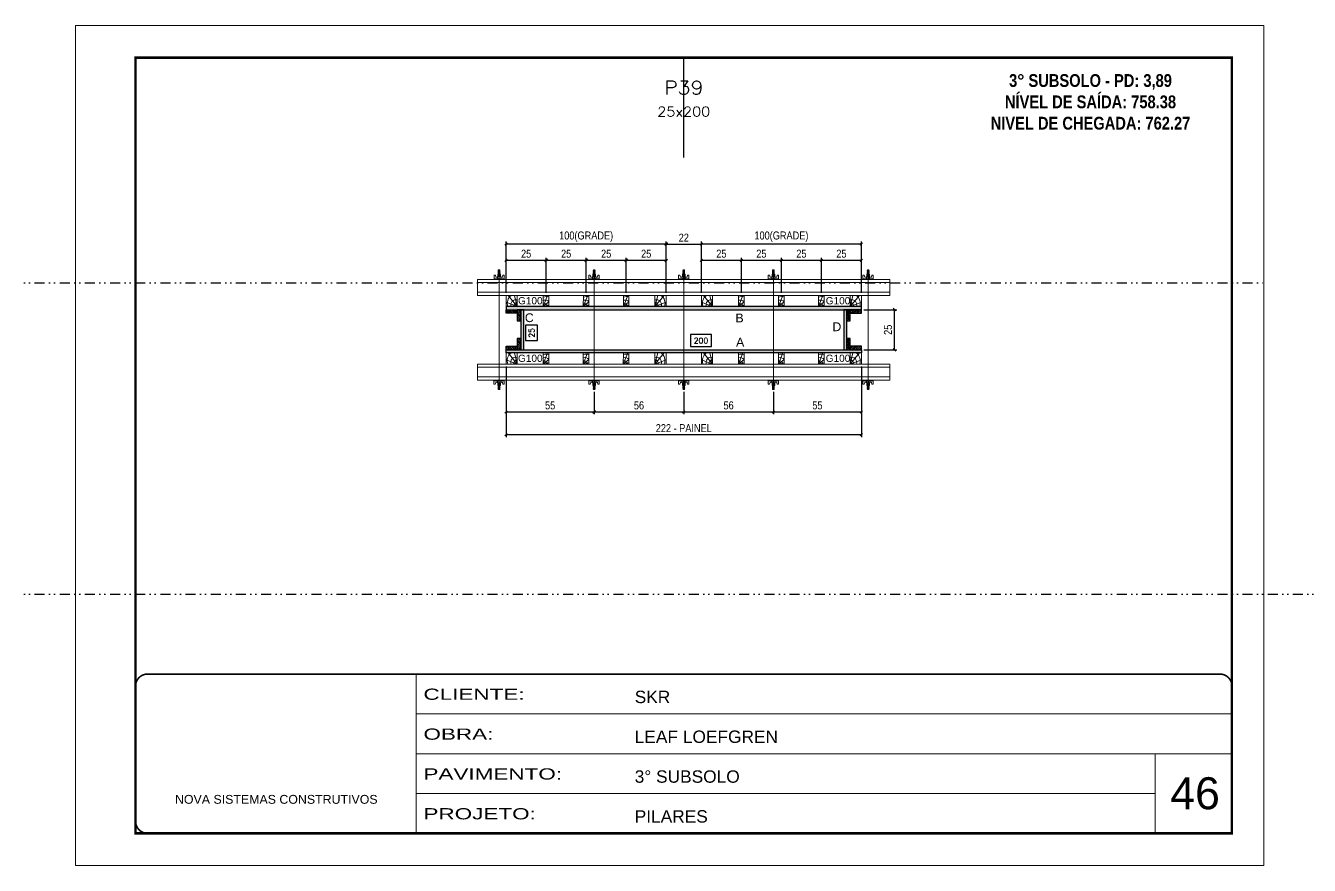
# Model space of a CAD drawing. Header units: millimetres. Extents: x 13777 to 27878, y -21631 to 6985.
# Drawn here: x 15936 to 17540, y -6700 to -5650 of the extents above; entities that cross this region are included whole.
import ezdxf
from ezdxf.enums import TextEntityAlignment as Align

# ---------------------------------------------------------------- set-up
doc = ezdxf.new("R2010")
doc.units = ezdxf.units.MM
for name, pattern in [('CONTINUO', [0]), ('DASHED', [0.75, 0.5, -0.25]), ('DIVIDE2', [0.625, 0.25, -0.125, 0, -0.125, 0, -0.125]), ('HIDDEN', [0.375, 0.25, -0.125])]:
    doc.linetypes.add(name, pattern=pattern)
for name, color, linetype, lineweight in [('CARIMBO', 255, 'Continuous', 9), ('Folhas', 255, 'Continuous', 9), ('Hachura', 251, 'Continuous', 9), ('Madeira', 126, 'Continuous', 18), ('Perfil Metálico', 224, 'Continuous', 18), ('SARRAFO DE PRESSAO', 251, 'DASHED', 9), ('Texto Seção', 7, 'Continuous', 15)]:
    doc.layers.add(name, color=color, linetype=linetype, lineweight=lineweight)
for name, color, linetype in [('CHAPA', 1, 'Continuous'), ('COTA', 241, 'Continuous'), ('NOMENCLATURA', 7, 'Continuous'), ('Nível', 160, 'Continuous'), ('SARRAFO', 251, 'Continuous'), ('Texto de Titulo', 7, 'Continuous'), ('Texto Qtd Sarr', 242, 'Continuous'), ('TEXTO_GERAL', 7, 'Continuous')]:
    doc.layers.add(name, color=color, linetype=linetype)
doc.styles.add('ARIAL', font='arial.ttf')
doc.styles.add('COTA TECNICA 2X', font='techl___.ttf', dxfattribs={"height": 10})
doc.styles.add('ROMANC', font='techb___.ttf', dxfattribs={"height": 2.5})
doc.styles.add('ROMANS', font='romans.shx')
doc.styles.add('SANSSERIF', font='sas_____.pfb')
doc.styles.add('Tecnologia', font='')
doc.styles.get('Tecnologia').set_extended_font_data('Forgotten Futurist')
doc.dimstyles.new('SECAO PILAR', dxfattribs={"dimtxt": 10, "dimasz": 3, "dimexe": 3, "dimexo": 3, "dimgap": 3, "dimtad": 1, "dimdec": 1, "dimlfac": 0.5, "dimzin": 12, "dimdsep": 46, "dimtxsty": 'COTA TECNICA 2X', "dimblk1": 'OBLIQUE', "dimblk2": 'OBLIQUE', "dimsah": 1, "dimcen": 0.9, "dimclrd": 256, "dimclre": 256, "dimclrt": 256, "dimadec": 1, "dimazin": 3, "dimtfac": 1, "dimtdec": 1, "dimtmove": 0, "dimatfit": 3, "dimfxl": 1, "dimtolj": 1, "dimtzin": 12, "dimarcsym": 0})
doc.dimstyles.new('SECÇÃO 2', dxfattribs={"dimtxt": 7, "dimasz": 6, "dimexe": 0.18, "dimexo": 2, "dimgap": -4, "dimtad": 3, "dimdec": 1, "dimlfac": 0.5, "dimzin": 12, "dimdsep": 46, "dimtxsty": 'ROMANS', "dimblk": 'ARCHTICK', "dimcen": 0.09, "dimse1": 1, "dimse2": 1, "dimsd1": 1, "dimsd2": 1, "dimclrd": 180, "dimclre": 5, "dimclrt": 1, "dimadec": 0, "dimazin": 3, "dimtfac": 1, "dimtdec": 1, "dimtofl": 0, "dimtmove": 0, "dimatfit": 3, "dimldrblk": 'ARCHTICK', "dimfxl": 1, "dimtolj": 1, "dimtzin": 0, "dimarcsym": 0})

# ---------------------------------------------------------------- blocks, each defined once
blk = doc.blocks.new('9999999999')
at = {"color": 30, "linetype": 'CONTINUO'}
for p, q in [((98564.6, 34230.2), (98564.6, 34429.4)), ((98564.6, 34379.6), (99584, 34379.6)), ((98564.6, 34329.8), (99488, 34329.8)), ((99584, 34329.8), (99488, 34329.8)), ((99488, 34329.8), (99488, 34230.2)), ((98564.6, 34280), (99488, 34280))]:
    blk.add_line(p, q, dxfattribs=at)
at = {"color": 30, "linetype": 'CONTINUO', "const_width": 2}
blk.add_lwpolyline([(99584, 34230.2), (99584, 34414.4, 0.414214), (99569, 34429.4), (98229, 34429.4, 0.414214), (98214, 34414.4), (98214, 34245.2, 0.414214), (98229, 34230.2), (99584, 34230.2)], format="xyb", dxfattribs=at)
at = {"layer": 'Folhas'}
blk.add_lwpolyline([(98139, 34190.2), (99624, 34190.2), (99624, 35240.2), (98139, 35240.2)], close=True, dxfattribs=at)
at = {"layer": 'Folhas', "color": 30, "const_width": 3}
blk.add_lwpolyline([(98214, 34230.2), (99584, 34230.2), (99584, 35200.2), (98214, 35200.2)], close=True, dxfattribs=at)
at = {"color": 7, "linetype": 'Continuous', "ltscale": 5, "style": 'ARIAL'}
for s, height, p in [('SKR', 15.48, (98837.7, 34393.1)), ('LEAF LOEFGREN', 15.483, (98837.7, 34343.3)), ('3° SUBSOLO', 15.48, (98837.7, 34293.5)), ('NOVA SISTEMAS CONSTRUTIVOS', 11.059, (98263.2, 34267.2)), ('PILARES', 15.48, (98837.7, 34243.7))]:
    blk.add_text(s, height=height, dxfattribs=at).set_placement(p)
at = {"layer": 'Folhas', "color": 7, "style": 'Tecnologia', "width": 1.5}
for s, p in [('CLIENTE:', (98573.7, 34397.2)), ('OBRA:', (98573.7, 34347.3)), ('PAVIMENTO:', (98573.7, 34297.5)), ('PROJETO:', (98573.7, 34247.7))]:
    blk.add_text(s, height=14, dxfattribs=at).set_placement(p)
blk = doc.blocks.new('*D2027')
at = {"layer": 'COTA', "color": 180, "lineweight": -2, "transparency": 16777216}
for p, q in [((16575.9, -6024.1), (16560.9, -6024.1)), ((16560.9, -6024.1), (16560.9, -6043.4)), ((16575.9, -6043.4), (16575.9, -6024.1)), ((16560.9, -6043.4), (16575.9, -6043.4))]:
    blk.add_line(p, q, dxfattribs=at)
at = {"layer": 'Defpoints', "color": 0, "transparency": 16777216}
for p in [(16575.8, -6004.9), (16575.8, -6054.9), (16579.9, -6054.9)]:
    blk.add_point(p, dxfattribs=at)
at = {"layer": 'COTA', "color": 1, "transparency": 16777216, "insert": (16568.4, -6033.8), "char_height": 7, "attachment_point": 5, "rotation": 90, "style": 'ROMANS'}
blk.add_mtext('\\A1;25', dxfattribs=at)
blk = doc.blocks.new('_ArchTick')
at = {"color": 0, "linetype": 'ByBlock', "const_width": 0.15}
blk.add_lwpolyline([(-0.5, -0.5), (0.5, 0.5)], dxfattribs=at)
blk = doc.blocks.new('*D2028')
at = {"layer": 'COTA', "color": 180, "lineweight": -2, "transparency": 16777216}
for p, q in [((16793, -6035.9), (16767, -6035.9)), ((16767, -6035.9), (16767, -6050.9)), ((16793, -6050.9), (16793, -6035.9)), ((16767, -6050.9), (16793, -6050.9))]:
    blk.add_line(p, q, dxfattribs=at)
at = {"layer": 'Defpoints', "color": 0, "transparency": 16777216}
for p in [(16558.5, -6054.9), (16958.5, -6054.9), (16958.5, -6054.9)]:
    blk.add_point(p, dxfattribs=at)
at = {"layer": 'COTA', "color": 1, "transparency": 16777216, "insert": (16780, -6043.4), "char_height": 7, "attachment_point": 5, "style": 'ROMANS'}
blk.add_mtext('\\A1;200', dxfattribs=at)
blk = doc.blocks.new('_Oblique')
at = {"color": 0, "linetype": 'ByBlock', "lineweight": -2}
blk.add_line((-0.5, -0.5), (0.5, 0.5), dxfattribs=at)
blk = doc.blocks.new('*D2029')
at = {"layer": 'COTA', "lineweight": -2, "transparency": 16777216}
for p, q in [((16536.5, -6075.8), (16536.5, -6164)), ((16980.5, -6075.8), (16980.5, -6164)), ((16536.5, -6161), (16980.5, -6161))]:
    blk.add_line(p, q, dxfattribs=at)
at = {"layer": 'Defpoints', "color": 0, "transparency": 16777216}
for p in [(16536.5, -6072.8), (16980.5, -6072.8), (16980.5, -6161)]:
    blk.add_point(p, dxfattribs=at)
at = {"layer": 'COTA', "lineweight": -2, "transparency": 16777216, "xscale": 3, "yscale": 3, "zscale": 3, "rotation": 180}
blk.add_blockref('_Oblique', (16536.5, -6161), dxfattribs=at)
at = {"layer": 'COTA', "lineweight": -2, "transparency": 16777216, "xscale": 3, "yscale": 3, "zscale": 3}
blk.add_blockref('_Oblique', (16980.5, -6161), dxfattribs=at)
at = {"layer": 'COTA', "transparency": 16777216, "insert": (16758.5, -6152.9), "char_height": 10, "attachment_point": 5, "style": 'COTA TECNICA 2X'}
blk.add_mtext('\\A1;222 - PAINEL', dxfattribs=at)
blk = doc.blocks.new('*D2030')
at = {"layer": 'COTA', "lineweight": -2, "transparency": 16777216}
for p, q in [((16536.5, -6075.9), (16536.5, -6135.6)), ((16646.5, -6107.6), (16646.5, -6135.6)), ((16536.5, -6132.6), (16646.5, -6132.6))]:
    blk.add_line(p, q, dxfattribs=at)
at = {"layer": 'Defpoints', "color": 0, "transparency": 16777216}
for p in [(16536.5, -6072.9), (16646.5, -6104.6), (16646.5, -6132.6)]:
    blk.add_point(p, dxfattribs=at)
at = {"layer": 'COTA', "lineweight": -2, "transparency": 16777216, "xscale": 3, "yscale": 3, "zscale": 3, "rotation": 180}
blk.add_blockref('_Oblique', (16536.5, -6132.6), dxfattribs=at)
at = {"layer": 'COTA', "lineweight": -2, "transparency": 16777216, "xscale": 3, "yscale": 3, "zscale": 3}
blk.add_blockref('_Oblique', (16646.5, -6132.6), dxfattribs=at)
at = {"layer": 'COTA', "transparency": 16777216, "insert": (16591.5, -6124.5), "char_height": 10, "attachment_point": 5, "style": 'COTA TECNICA 2X'}
blk.add_mtext('\\A1;55', dxfattribs=at)
blk = doc.blocks.new('*D2031')
at = {"layer": 'COTA', "lineweight": -2, "transparency": 16777216}
for p, q in [((16980.5, -6075.9), (16980.5, -6135.6)), ((16870.5, -6107.6), (16870.5, -6135.6)), ((16870.5, -6132.6), (16980.5, -6132.6))]:
    blk.add_line(p, q, dxfattribs=at)
at = {"layer": 'Defpoints', "color": 0, "transparency": 16777216}
for p in [(16980.5, -6072.9), (16870.5, -6104.6), (16980.5, -6132.6)]:
    blk.add_point(p, dxfattribs=at)
at = {"layer": 'COTA', "lineweight": -2, "transparency": 16777216, "xscale": 3, "yscale": 3, "zscale": 3, "rotation": 180}
blk.add_blockref('_Oblique', (16870.5, -6132.6), dxfattribs=at)
at = {"layer": 'COTA', "lineweight": -2, "transparency": 16777216, "xscale": 3, "yscale": 3, "zscale": 3}
blk.add_blockref('_Oblique', (16980.5, -6132.6), dxfattribs=at)
at = {"layer": 'COTA', "transparency": 16777216, "insert": (16925.5, -6124.5), "char_height": 10, "attachment_point": 5, "style": 'COTA TECNICA 2X'}
blk.add_mtext('\\A1;55', dxfattribs=at)
blk = doc.blocks.new('C')
at = {"layer": 'Hachura', "color": 0}
for p, q in [((0, 3.22), (0, -3.22)), ((0.45, 3.22), (0, 3.22)), ((0.46, 3.16), (0, 3.16)), ((0.46, 3.05), (0, 3.05)), ((0.46, 2.88), (0, 2.88)), ((0, 2.75), (0, -1.16)), ((0.46, 2.65), (0, 2.65)), ((0.46, 2.23), (0, 2.23)), ((0.46, 1.51), (0, 1.51)), ((0.39, 0.49), (0.17, 0.49)), ((0.45, -3.23), (0.45, 3.22)), ((0.45, 3.22), (2.58, 3.22)), ((1.74, 0.97), (0.45, 0.97)), ((1.45, 0.1), (0.45, 0.1)), ((1.35, 1.94), (1.35, 0.96)), ((2.58, 2.39), (1.47, 2.09)), ((1.74, -0.97), (1.74, 0.97)), ((1.74, 0.97), (1.74, 0.84)), ((1.74, 0.97), (1.74, 0.84)), ((1.74, 0.84), (3.35, 0.84)), ((3.35, 0.45), (1.74, 0.45)), ((2.58, 3.22), (2.58, 2.39)), ((3.32, 0.84), (3.32, -0.84)), ((3.35, 0.84), (3.35, -0.84)), ((3.68, 0.45), (3.35, 0.45)), ((3.84, -0.52), (3.35, 0.45)), ((3.35, 0.06), (3.67, -0.57)), ((3.68, 0.45), (4.16, -0.52)), ((3.72, 0.5), (4.25, -0.57)), ((4.37, -0.55), (3.83, 0.53)), ((4.15, 0.45), (3.93, 0.45)), ((4.42, -0.52), (3.93, 0.45)), ((4.15, 0.45), (4.26, 0.45)), ((4.26, 0.45), (4.74, -0.52)), ((4.3, 0.5), (4.83, -0.57)), ((4.95, -0.55), (4.41, 0.53)), ((4.51, 0.45), (4.84, 0.45)), ((5, -0.52), (4.51, 0.45)), ((4.84, 0.45), (5.32, -0.52)), ((4.88, 0.5), (5.41, -0.57)), ((5.53, -0.55), (4.99, 0.53)), ((5.58, -0.52), (5.09, 0.45)), ((5.42, 0.45), (5.09, 0.45)), ((5.58, -0.52), (5.09, 0.45)), ((5.42, 0.45), (5.74, -0.19)), ((5.46, 0.5), (5.74, -0.07)), ((5.74, 0.19), (5.57, 0.53)), ((5.74, 0.32), (5.68, 0.45)), ((5.68, 0.45), (5.74, 0.45)), ((5.74, 0.45), (5.9, 0.29)), ((5.74, 0.45), (5.74, -0.52)), ((5.9, -0.36), (5.9, 0.29)), ((0.45, 0), (0, 0)), ((0.46, -1.52), (0, -1.52)), ((0.46, -2.23), (0, -2.23)), ((0.46, -2.65), (0, -2.65)), ((0.46, -2.88), (0, -2.88)), ((0.46, -3.05), (0, -3.05)), ((0.46, -3.16), (0, -3.16)), ((0, -3.22), (2.57, -3.22)), ((0.08, -0.48), (0.29, -0.48)), ((0.29, -0.48), (0.4, -0.48)), ((0.45, 0), (0.45, -0.97)), ((0.45, -0.16), (1.45, -0.16)), ((0.45, -0.65), (0.45, -0.32)), ((0.45, -3.23), (0.45, -0.65)), ((0.45, -0.97), (1.74, -0.97)), ((1.35, -1.94), (1.35, -0.97)), ((2.58, -2.39), (1.47, -2.1)), ((3.35, -0.32), (1.74, -0.32)), ((3.35, -0.84), (1.74, -0.84)), ((2.58, -3.23), (2.58, -2.39)), ((3.35, -0.07), (3.58, -0.52)), ((3.35, -0.52), (3.58, -0.52)), ((3.84, -0.52), (4.16, -0.52)), ((4.42, -0.52), (4.74, -0.52)), ((4.63, -0.52), (4.74, -0.52)), ((5, -0.52), (5.32, -0.52)), ((5.58, -0.52), (5.74, -0.52)), ((5.74, -0.52), (5.9, -0.36)), ((5.74, -0.52), (5.74, -0.52))]:
    blk.add_line(p, q, dxfattribs=at)
for centre, radius, start, end in [((1.52, 1.94), 0.161, 104.74356, 180), ((1.44, -0.03), 0.129, 272.69497, 87.30503), ((3.81, 0.39), 0.143, 25.56881, 154.43119), ((4.39, 0.39), 0.143, 25.56881, 154.43119), ((4.97, 0.39), 0.143, 25.56881, 154.43119), ((5.55, 0.39), 0.143, 25.56881, 154.43119), ((0.17, -0.37), 0.174, 221.74404, 317.85924), ((1.52, -1.94), 0.161, 180, 255.25644), ((3.71, -0.4), 0.174, 222.14076, 318.25596), ((4.29, -0.4), 0.174, 222.14076, 318.25596), ((4.87, -0.4), 0.174, 222.14076, 318.25596), ((5.45, -0.4), 0.174, 222.14076, 318.25596), ((5.61, -0.4), 0.174, 317.85924, 318.25596)]:
    blk.add_arc(centre, radius, start, end, dxfattribs=at)
blk = doc.blocks.new('*D2037')
at = {"layer": 'COTA', "lineweight": -2, "transparency": 16777216}
for p, q in [((16758.5, -6107.6), (16758.5, -6135.6)), ((16870.5, -6107.6), (16870.5, -6135.6)), ((16758.5, -6132.6), (16870.5, -6132.6))]:
    blk.add_line(p, q, dxfattribs=at)
at = {"layer": 'Defpoints', "color": 0, "transparency": 16777216}
for p in [(16758.5, -6104.6), (16870.5, -6104.6), (16870.5, -6132.6)]:
    blk.add_point(p, dxfattribs=at)
at = {"layer": 'COTA', "lineweight": -2, "transparency": 16777216, "xscale": 3, "yscale": 3, "zscale": 3, "rotation": 180}
blk.add_blockref('_Oblique', (16758.5, -6132.6), dxfattribs=at)
at = {"layer": 'COTA', "lineweight": -2, "transparency": 16777216, "xscale": 3, "yscale": 3, "zscale": 3}
blk.add_blockref('_Oblique', (16870.5, -6132.6), dxfattribs=at)
at = {"layer": 'COTA', "transparency": 16777216, "insert": (16814.5, -6124.5), "char_height": 10, "attachment_point": 5, "style": 'COTA TECNICA 2X'}
blk.add_mtext('\\A1;56', dxfattribs=at)
blk = doc.blocks.new('*D2038')
at = {"layer": 'COTA', "lineweight": -2, "transparency": 16777216}
for p, q in [((16983.5, -6004.9), (17024.8, -6004.9)), ((17021.8, -6054.9), (17021.8, -6004.9)), ((16983.5, -6054.9), (17024.8, -6054.9))]:
    blk.add_line(p, q, dxfattribs=at)
at = {"layer": 'Defpoints', "color": 0, "transparency": 16777216}
for p in [(16980.5, -6004.9), (17021.8, -6004.9), (16980.5, -6054.9)]:
    blk.add_point(p, dxfattribs=at)
at = {"layer": 'COTA', "lineweight": -2, "transparency": 16777216, "xscale": 3, "yscale": 3, "zscale": 3}
for p, rotation in [((17021.8, -6004.9), 90), ((17021.8, -6054.9), 270)]:
    blk.add_blockref('_Oblique', p, dxfattribs=dict(at, rotation=rotation))
at = {"layer": 'COTA', "transparency": 16777216, "insert": (17013.7, -6029.9), "char_height": 10, "attachment_point": 5, "rotation": 90, "style": 'COTA TECNICA 2X'}
blk.add_mtext('\\A1;25', dxfattribs=at)
blk = doc.blocks.new('*D2039')
at = {"layer": 'COTA', "lineweight": -2, "transparency": 16777216}
for p, q in [((16646.5, -6107.6), (16646.5, -6135.6)), ((16758.5, -6107.6), (16758.5, -6135.6)), ((16646.5, -6132.6), (16758.5, -6132.6))]:
    blk.add_line(p, q, dxfattribs=at)
at = {"layer": 'Defpoints', "color": 0, "transparency": 16777216}
for p in [(16646.5, -6104.6), (16758.5, -6104.6), (16758.5, -6132.6)]:
    blk.add_point(p, dxfattribs=at)
at = {"layer": 'COTA', "lineweight": -2, "transparency": 16777216, "xscale": 3, "yscale": 3, "zscale": 3, "rotation": 180}
blk.add_blockref('_Oblique', (16646.5, -6132.6), dxfattribs=at)
at = {"layer": 'COTA', "lineweight": -2, "transparency": 16777216, "xscale": 3, "yscale": 3, "zscale": 3}
blk.add_blockref('_Oblique', (16758.5, -6132.6), dxfattribs=at)
at = {"layer": 'COTA', "transparency": 16777216, "insert": (16702.5, -6124.5), "char_height": 10, "attachment_point": 5, "style": 'COTA TECNICA 2X'}
blk.add_mtext('\\A1;56', dxfattribs=at)
blk = doc.blocks.new('PONTALETE')
at = {"layer": 'Madeira'}
for q in [(2.71, 7), (7, 5.76), (7, 1.74)]:
    blk.add_line((0, 0), q, dxfattribs=at)
blk.add_lwpolyline([(0, 0), (7, 0), (7, 7), (0, 7)], close=True, dxfattribs=at)
for centre, radius, start, end in [((2.04, 0.06), 6.23, 37.28179, 109.09128), ((1.09, 0.9), 3.19, 343.60304, 109.98471), ((-0.21, -0.78), 3.09, 14.63219, 86.0383)]:
    blk.add_arc(centre, radius, start, end, dxfattribs=at)
blk = doc.blocks.new('MEIO PONTALETE')
at = {"layer": 'Madeira'}
for q in [(2.71, 7), (3.5, 2.88), (3.5, 0.87)]:
    blk.add_line((0, 0), q, dxfattribs=at)
blk.add_lwpolyline([(0, 0), (3.5, 0), (3.5, 7), (0, 7)], close=True, dxfattribs=at)
for centre, radius, start, end in [((2.04, 0.06), 6.23, 76.44987, 109.09128), ((1.09, 0.9), 3.19, 40.90626, 109.98471), ((-0.21, -0.78), 3.09, 14.63219, 86.0383)]:
    blk.add_arc(centre, radius, start, end, dxfattribs=at)
blk = doc.blocks.new('*D2032')
at = {"layer": 'COTA', "lineweight": -2, "transparency": 16777216}
for p, q in [((16780.5, -5983.8), (16780.5, -5939.9)), ((16780.5, -5942.9), (16830.5, -5942.9)), ((16830.5, -5983.9), (16830.5, -5939.9))]:
    blk.add_line(p, q, dxfattribs=at)
at = {"layer": 'Defpoints', "color": 0, "transparency": 16777216}
for p in [(16830.5, -5942.9), (16780.5, -5986.8), (16830.5, -5986.9)]:
    blk.add_point(p, dxfattribs=at)
at = {"layer": 'COTA', "lineweight": -2, "transparency": 16777216, "xscale": 3, "yscale": 3, "zscale": 3, "rotation": 180}
blk.add_blockref('_Oblique', (16780.5, -5942.9), dxfattribs=at)
at = {"layer": 'COTA', "lineweight": -2, "transparency": 16777216, "xscale": 3, "yscale": 3, "zscale": 3}
blk.add_blockref('_Oblique', (16830.5, -5942.9), dxfattribs=at)
at = {"layer": 'COTA', "transparency": 16777216, "insert": (16805.5, -5934.8), "char_height": 10, "attachment_point": 5, "style": 'COTA TECNICA 2X'}
blk.add_mtext('\\A1;25', dxfattribs=at)
blk = doc.blocks.new('*D2033')
at = {"layer": 'COTA', "lineweight": -2, "transparency": 16777216}
for p, q in [((16780.5, -5983.8), (16780.5, -5919.7)), ((16980.5, -5922.7), (16780.5, -5922.7)), ((16980.5, -5983.9), (16980.5, -5919.7))]:
    blk.add_line(p, q, dxfattribs=at)
at = {"layer": 'Defpoints', "color": 0, "transparency": 16777216}
for p in [(16780.5, -5922.7), (16780.5, -5986.8), (16980.5, -5986.9)]:
    blk.add_point(p, dxfattribs=at)
at = {"layer": 'COTA', "lineweight": -2, "transparency": 16777216, "xscale": 3, "yscale": 3, "zscale": 3, "rotation": 180}
blk.add_blockref('_Oblique', (16780.5, -5922.7), dxfattribs=at)
at = {"layer": 'COTA', "lineweight": -2, "transparency": 16777216, "xscale": 3, "yscale": 3, "zscale": 3}
blk.add_blockref('_Oblique', (16980.5, -5922.7), dxfattribs=at)
at = {"layer": 'COTA', "transparency": 16777216, "insert": (16880.5, -5913.5), "char_height": 10, "attachment_point": 5, "style": 'COTA TECNICA 2X'}
blk.add_mtext('\\A1;100(GRADE)', dxfattribs=at)
blk = doc.blocks.new('*D2040')
at = {"layer": 'COTA', "lineweight": -2, "transparency": 16777216}
for p, q in [((16830.5, -5983.9), (16830.5, -5939.9)), ((16830.5, -5942.9), (16880.5, -5942.9)), ((16880.5, -5983.9), (16880.5, -5939.9))]:
    blk.add_line(p, q, dxfattribs=at)
at = {"layer": 'Defpoints', "color": 0, "transparency": 16777216}
for p in [(16880.5, -5942.9), (16830.5, -5986.9), (16880.5, -5986.9)]:
    blk.add_point(p, dxfattribs=at)
at = {"layer": 'COTA', "lineweight": -2, "transparency": 16777216, "xscale": 3, "yscale": 3, "zscale": 3, "rotation": 180}
blk.add_blockref('_Oblique', (16830.5, -5942.9), dxfattribs=at)
at = {"layer": 'COTA', "lineweight": -2, "transparency": 16777216, "xscale": 3, "yscale": 3, "zscale": 3}
blk.add_blockref('_Oblique', (16880.5, -5942.9), dxfattribs=at)
at = {"layer": 'COTA', "transparency": 16777216, "insert": (16855.5, -5934.8), "char_height": 10, "attachment_point": 5, "style": 'COTA TECNICA 2X'}
blk.add_mtext('\\A1;25', dxfattribs=at)
blk = doc.blocks.new('*D2041')
at = {"layer": 'COTA', "lineweight": -2, "transparency": 16777216}
for p, q in [((16880.5, -5983.9), (16880.5, -5939.9)), ((16880.5, -5942.9), (16930.5, -5942.9)), ((16930.5, -5983.9), (16930.5, -5939.9))]:
    blk.add_line(p, q, dxfattribs=at)
at = {"layer": 'Defpoints', "color": 0, "transparency": 16777216}
for p in [(16930.5, -5942.9), (16880.5, -5986.9), (16930.5, -5986.9)]:
    blk.add_point(p, dxfattribs=at)
at = {"layer": 'COTA', "lineweight": -2, "transparency": 16777216, "xscale": 3, "yscale": 3, "zscale": 3, "rotation": 180}
blk.add_blockref('_Oblique', (16880.5, -5942.9), dxfattribs=at)
at = {"layer": 'COTA', "lineweight": -2, "transparency": 16777216, "xscale": 3, "yscale": 3, "zscale": 3}
blk.add_blockref('_Oblique', (16930.5, -5942.9), dxfattribs=at)
at = {"layer": 'COTA', "transparency": 16777216, "insert": (16905.5, -5934.8), "char_height": 10, "attachment_point": 5, "style": 'COTA TECNICA 2X'}
blk.add_mtext('\\A1;25', dxfattribs=at)
blk = doc.blocks.new('*D2042')
at = {"layer": 'COTA', "lineweight": -2, "transparency": 16777216}
for p, q in [((16930.5, -5983.9), (16930.5, -5939.9)), ((16930.5, -5942.9), (16980.5, -5942.9)), ((16980.5, -5983.9), (16980.5, -5939.9))]:
    blk.add_line(p, q, dxfattribs=at)
at = {"layer": 'Defpoints', "color": 0, "transparency": 16777216}
for p in [(16980.5, -5942.9), (16930.5, -5986.9), (16980.5, -5986.9)]:
    blk.add_point(p, dxfattribs=at)
at = {"layer": 'COTA', "lineweight": -2, "transparency": 16777216, "xscale": 3, "yscale": 3, "zscale": 3, "rotation": 180}
blk.add_blockref('_Oblique', (16930.5, -5942.9), dxfattribs=at)
at = {"layer": 'COTA', "lineweight": -2, "transparency": 16777216, "xscale": 3, "yscale": 3, "zscale": 3}
blk.add_blockref('_Oblique', (16980.5, -5942.9), dxfattribs=at)
at = {"layer": 'COTA', "transparency": 16777216, "insert": (16955.5, -5934.8), "char_height": 10, "attachment_point": 5, "style": 'COTA TECNICA 2X'}
blk.add_mtext('\\A1;25', dxfattribs=at)
blk = doc.blocks.new('*D2034')
at = {"layer": 'COTA', "lineweight": -2, "transparency": 16777216}
for p, q in [((16536.5, -5983.8), (16536.5, -5939.9)), ((16536.5, -5942.9), (16586.5, -5942.9)), ((16586.5, -5983.9), (16586.5, -5939.9))]:
    blk.add_line(p, q, dxfattribs=at)
at = {"layer": 'Defpoints', "color": 0, "transparency": 16777216}
for p in [(16586.5, -5942.9), (16536.5, -5986.8), (16586.5, -5986.9)]:
    blk.add_point(p, dxfattribs=at)
at = {"layer": 'COTA', "lineweight": -2, "transparency": 16777216, "xscale": 3, "yscale": 3, "zscale": 3, "rotation": 180}
blk.add_blockref('_Oblique', (16536.5, -5942.9), dxfattribs=at)
at = {"layer": 'COTA', "lineweight": -2, "transparency": 16777216, "xscale": 3, "yscale": 3, "zscale": 3}
blk.add_blockref('_Oblique', (16586.5, -5942.9), dxfattribs=at)
at = {"layer": 'COTA', "transparency": 16777216, "insert": (16561.5, -5934.8), "char_height": 10, "attachment_point": 5, "style": 'COTA TECNICA 2X'}
blk.add_mtext('\\A1;25', dxfattribs=at)
blk = doc.blocks.new('*D2035')
at = {"layer": 'COTA', "lineweight": -2, "transparency": 16777216}
for p, q in [((16536.5, -5983.8), (16536.5, -5919.7)), ((16736.5, -5922.7), (16536.5, -5922.7)), ((16736.5, -5983.9), (16736.5, -5919.7))]:
    blk.add_line(p, q, dxfattribs=at)
at = {"layer": 'Defpoints', "color": 0, "transparency": 16777216}
for p in [(16536.5, -5922.7), (16536.5, -5986.8), (16736.5, -5986.9)]:
    blk.add_point(p, dxfattribs=at)
at = {"layer": 'COTA', "lineweight": -2, "transparency": 16777216, "xscale": 3, "yscale": 3, "zscale": 3, "rotation": 180}
blk.add_blockref('_Oblique', (16536.5, -5922.7), dxfattribs=at)
at = {"layer": 'COTA', "lineweight": -2, "transparency": 16777216, "xscale": 3, "yscale": 3, "zscale": 3}
blk.add_blockref('_Oblique', (16736.5, -5922.7), dxfattribs=at)
at = {"layer": 'COTA', "transparency": 16777216, "insert": (16636.5, -5913.5), "char_height": 10, "attachment_point": 5, "style": 'COTA TECNICA 2X'}
blk.add_mtext('\\A1;100(GRADE)', dxfattribs=at)
blk = doc.blocks.new('*D2043')
at = {"layer": 'COTA', "lineweight": -2, "transparency": 16777216}
for p, q in [((16586.5, -5983.9), (16586.5, -5939.9)), ((16586.5, -5942.9), (16636.5, -5942.9)), ((16636.5, -5983.9), (16636.5, -5939.9))]:
    blk.add_line(p, q, dxfattribs=at)
at = {"layer": 'Defpoints', "color": 0, "transparency": 16777216}
for p in [(16636.5, -5942.9), (16586.5, -5986.9), (16636.5, -5986.9)]:
    blk.add_point(p, dxfattribs=at)
at = {"layer": 'COTA', "lineweight": -2, "transparency": 16777216, "xscale": 3, "yscale": 3, "zscale": 3, "rotation": 180}
blk.add_blockref('_Oblique', (16586.5, -5942.9), dxfattribs=at)
at = {"layer": 'COTA', "lineweight": -2, "transparency": 16777216, "xscale": 3, "yscale": 3, "zscale": 3}
blk.add_blockref('_Oblique', (16636.5, -5942.9), dxfattribs=at)
at = {"layer": 'COTA', "transparency": 16777216, "insert": (16611.5, -5934.8), "char_height": 10, "attachment_point": 5, "style": 'COTA TECNICA 2X'}
blk.add_mtext('\\A1;25', dxfattribs=at)
blk = doc.blocks.new('*D2044')
at = {"layer": 'COTA', "lineweight": -2, "transparency": 16777216}
for p, q in [((16636.5, -5983.9), (16636.5, -5939.9)), ((16636.5, -5942.9), (16686.5, -5942.9)), ((16686.5, -5983.9), (16686.5, -5939.9))]:
    blk.add_line(p, q, dxfattribs=at)
at = {"layer": 'Defpoints', "color": 0, "transparency": 16777216}
for p in [(16686.5, -5942.9), (16636.5, -5986.9), (16686.5, -5986.9)]:
    blk.add_point(p, dxfattribs=at)
at = {"layer": 'COTA', "lineweight": -2, "transparency": 16777216, "xscale": 3, "yscale": 3, "zscale": 3, "rotation": 180}
blk.add_blockref('_Oblique', (16636.5, -5942.9), dxfattribs=at)
at = {"layer": 'COTA', "lineweight": -2, "transparency": 16777216, "xscale": 3, "yscale": 3, "zscale": 3}
blk.add_blockref('_Oblique', (16686.5, -5942.9), dxfattribs=at)
at = {"layer": 'COTA', "transparency": 16777216, "insert": (16661.5, -5934.8), "char_height": 10, "attachment_point": 5, "style": 'COTA TECNICA 2X'}
blk.add_mtext('\\A1;25', dxfattribs=at)
blk = doc.blocks.new('*D2045')
at = {"layer": 'COTA', "lineweight": -2, "transparency": 16777216}
for p, q in [((16686.5, -5983.9), (16686.5, -5939.9)), ((16686.5, -5942.9), (16736.5, -5942.9)), ((16736.5, -5983.9), (16736.5, -5939.9))]:
    blk.add_line(p, q, dxfattribs=at)
at = {"layer": 'Defpoints', "color": 0, "transparency": 16777216}
for p in [(16736.5, -5942.9), (16686.5, -5986.9), (16736.5, -5986.9)]:
    blk.add_point(p, dxfattribs=at)
at = {"layer": 'COTA', "lineweight": -2, "transparency": 16777216, "xscale": 3, "yscale": 3, "zscale": 3, "rotation": 180}
blk.add_blockref('_Oblique', (16686.5, -5942.9), dxfattribs=at)
at = {"layer": 'COTA', "lineweight": -2, "transparency": 16777216, "xscale": 3, "yscale": 3, "zscale": 3}
blk.add_blockref('_Oblique', (16736.5, -5942.9), dxfattribs=at)
at = {"layer": 'COTA', "transparency": 16777216, "insert": (16711.5, -5934.8), "char_height": 10, "attachment_point": 5, "style": 'COTA TECNICA 2X'}
blk.add_mtext('\\A1;25', dxfattribs=at)
blk = doc.blocks.new('*D2036')
at = {"layer": 'COTA', "lineweight": -2, "transparency": 16777216}
for p, q in [((16736.5, -5983.9), (16736.5, -5919.7)), ((16736.5, -5922.7), (16780.5, -5922.7)), ((16780.5, -5983.8), (16780.5, -5919.7))]:
    blk.add_line(p, q, dxfattribs=at)
at = {"layer": 'Defpoints', "color": 0, "transparency": 16777216}
for p in [(16780.5, -5922.7), (16736.5, -5986.9), (16780.5, -5986.8)]:
    blk.add_point(p, dxfattribs=at)
at = {"layer": 'COTA', "lineweight": -2, "transparency": 16777216, "xscale": 3, "yscale": 3, "zscale": 3, "rotation": 180}
blk.add_blockref('_Oblique', (16736.5, -5922.7), dxfattribs=at)
at = {"layer": 'COTA', "lineweight": -2, "transparency": 16777216, "xscale": 3, "yscale": 3, "zscale": 3}
blk.add_blockref('_Oblique', (16780.5, -5922.7), dxfattribs=at)
at = {"layer": 'COTA', "transparency": 16777216, "insert": (16758.5, -5914.7), "char_height": 10, "attachment_point": 5, "style": 'COTA TECNICA 2X'}
blk.add_mtext('\\A1;22', dxfattribs=at)
blk = doc.blocks.new('titulo1')
at = {"layer": 'Defpoints', "color": 252, "linetype": 'HIDDEN', "ltscale": 2}
blk.add_line((0, 0), (0, 125), dxfattribs=at)
at = {"layer": 'Defpoints', "style": 'ROMANS', "oblique": 15}
blk.add_attdef('FOLHA', text='', height=10, dxfattribs=at).set_placement((0, 15.6), align=Align.MIDDLE_CENTER)
at = {"layer": 'Texto Qtd Sarr', "color": 3, "style": 'ROMANS', "oblique": 15}
for tag, height, p in [('TITULO', 17, (0, 71.4)), ('SEÇÃO', 12, (0, 41.5))]:
    blk.add_attdef(tag, text='', height=height, dxfattribs=at).set_placement(p, align=Align.MIDDLE_CENTER)

msp = doc.modelspace()

# ---------------------------------------------------------------- hatches: boundary and pattern name
at = {"layer": 'Hachura'}
h = msp.add_hatch(color=256, dxfattribs=at)
h.dxf.hatch_style = 1
h.paths.add_polyline_path([(16980.47, -6004.85), (16980.47, -6000.85), (16536.47, -6000.85), (16536.47, -6004.85)])
h = msp.add_hatch(dxfattribs=at)
h.set_pattern_fill('ANSI31', color=256, scale=0.5, angle=180, style=0)
h.set_pattern_definition([(225, (7412.515, -28900.659), (1.12253202, -1.12253202), [])])
h.paths.add_polyline_path([(16550.47, -6009.25), (16550.47, -6004.85), (16536.47, -6004.85), (16536.47, -6009.25)])
h = msp.add_hatch(dxfattribs=at)
h.set_pattern_fill('ANSI31', color=256, scale=0.5, angle=270, style=0)
h.set_pattern_definition([(315, (39446.275, -15507.8027), (1.12253202, 1.12253202), [])])
h.paths.add_polyline_path([(16554.87, -6018.85), (16550.47, -6018.85), (16550.47, -6004.85), (16554.87, -6004.85)])
h = msp.add_hatch(color=256, dxfattribs=at)
h.dxf.hatch_style = 1
h.paths.add_polyline_path([(16554.87, -6054.85), (16558.47, -6054.85), (16558.47, -6004.85), (16554.87, -6004.85)])
h = msp.add_hatch(color=256, dxfattribs=at)
h.dxf.hatch_style = 1
h.paths.add_polyline_path([(16958.47, -6054.85), (16962.07, -6054.85), (16962.07, -6004.85), (16958.47, -6004.85)])
h = msp.add_hatch(dxfattribs=at)
h.set_pattern_fill('ANSI31', color=256, scale=0.5, angle=270, style=0)
h.set_pattern_definition([(315, (39857.875, -15507.8027), (1.12253202, 1.12253202), [])])
h.paths.add_polyline_path([(16966.47, -6018.85), (16962.07, -6018.85), (16962.07, -6004.85), (16966.47, -6004.85)])
h = msp.add_hatch(dxfattribs=at)
h.set_pattern_fill('ANSI31', color=256, scale=0.5, angle=180, style=0)
h.set_pattern_definition([(225, (7842.515, -28934.259), (1.12253202, -1.12253202), [])])
h.paths.add_polyline_path([(16980.47, -6004.85), (16980.47, -6009.25), (16966.47, -6009.25), (16966.47, -6004.85)])
h = msp.add_hatch(dxfattribs=at)
h.set_pattern_fill('ANSI31', color=256, scale=0.5, angle=270, style=0)
h.set_pattern_definition([(315, (39446.275, -15543.8027), (1.12253202, 1.12253202), [])])
h.paths.add_polyline_path([(16554.87, -6054.85), (16550.47, -6054.85), (16550.47, -6040.85), (16554.87, -6040.85)])
h = msp.add_hatch(dxfattribs=at)
h.set_pattern_fill('ANSI31', color=256, scale=0.5, angle=270, style=0)
h.set_pattern_definition([(315, (39857.875, -15543.8027), (1.12253202, 1.12253202), [])])
h.paths.add_polyline_path([(16966.47, -6054.85), (16962.07, -6054.85), (16962.07, -6040.85), (16966.47, -6040.85)])
h = msp.add_hatch(dxfattribs=at)
h.set_pattern_fill('ANSI31', color=256, scale=0.5, angle=180, style=0)
h.set_pattern_definition([(225, (7412.515, -28946.259), (1.12253202, -1.12253202), [])])
h.paths.add_polyline_path([(16550.47, -6054.85), (16550.47, -6050.45), (16536.47, -6050.45), (16536.47, -6054.85)])
h = msp.add_hatch(color=256, dxfattribs=at)
h.dxf.hatch_style = 1
h.paths.add_polyline_path([(16980.47, -6054.85), (16980.47, -6058.85), (16536.47, -6058.85), (16536.47, -6054.85)])
h = msp.add_hatch(dxfattribs=at)
h.set_pattern_fill('ANSI31', color=256, scale=0.5, angle=180, style=0)
h.set_pattern_definition([(225, (7477.515, -28946.259), (1.12253202, -1.12253202), [])])
h.paths.add_polyline_path([(16966.47, -6054.85), (16966.47, -6050.45), (16980.47, -6050.45), (16980.47, -6054.85)])

# ---------------------------------------------------------------- linework, layer by layer
at = {"layer": 'CHAPA'}
for points in [[(16980.47, -6004.85), (16980.47, -6000.85), (16536.47, -6000.85), (16536.47, -6004.85)], [(16554.87, -6054.85), (16558.47, -6054.85), (16558.47, -6004.85), (16554.87, -6004.85)], [(16958.47, -6054.85), (16962.07, -6054.85), (16962.07, -6004.85), (16958.47, -6004.85)], [(16980.47, -6054.85), (16980.47, -6058.85), (16536.47, -6058.85), (16536.47, -6054.85)]]:
    msp.add_lwpolyline(points, close=True, dxfattribs=at)
at = {"layer": 'Hachura'}
for p, q in [((16527.78, -6103.62), (16527.78, -5959.88)), ((16646.47, -6103.62), (16646.47, -5959.88)), ((16758.47, -6103.62), (16758.47, -5959.88)), ((16870.47, -6103.62), (16870.47, -5959.88)), ((16988.86, -6103.62), (16988.86, -5959.88))]:
    msp.add_line(p, q, dxfattribs=at)
at = {"layer": 'Madeira'}
for points in [[(16536.47, -6000.85), (16536.48, -5986.85), (16736.48, -5986.85), (16736.46, -6000.85)], [(16780.47, -6000.85), (16780.49, -5986.85), (16980.48, -5986.85), (16980.47, -6000.85)], [(16536.45, -6072.83), (16536.47, -6058.83), (16736.46, -6058.84), (16736.44, -6072.84)], [(16780.46, -6072.83), (16780.47, -6058.83), (16980.47, -6058.84), (16980.45, -6072.84)]]:
    msp.add_lwpolyline(points, close=True, dxfattribs=at)
at = {"layer": 'Nível', "color": 4, "linetype": 'DIVIDE2', "ltscale": 50}
for p, q in [((13777.11, -5971.32), (17483.47, -5971.32)), ((13777.11, -6360.32), (21531.15, -6360.32))]:
    msp.add_line(p, q, dxfattribs=at)
at = {"layer": 'Perfil Metálico'}
for p, q in [((17016.18, -5970.91), (16500.75, -5970.91)), ((17016.18, -5982.91), (16500.75, -5982.91)), ((17016.18, -6076.85), (16500.75, -6076.85)), ((17016.18, -6088.85), (16500.75, -6088.85))]:
    msp.add_line(p, q, dxfattribs=at)
for points in [[(17016.18, -5986.85), (17016.18, -5966.85), (16500.75, -5966.91), (16500.75, -5986.91)], [(16500.75, -6072.85), (16500.75, -6092.85), (17016.18, -6092.79), (17016.18, -6072.79)]]:
    msp.add_lwpolyline(points, close=True, dxfattribs=at)
at = {"layer": 'SARRAFO'}
for points in [[(16536.47, -6004.85), (16550.47, -6004.85), (16550.47, -6009.25), (16536.47, -6009.25)], [(16536.47, -6004.85), (16550.47, -6004.85), (16550.47, -6009.25), (16536.47, -6009.25)], [(16550.47, -6004.85), (16550.47, -6018.85), (16554.87, -6018.85), (16554.87, -6004.85)], [(16550.47, -6004.85), (16550.47, -6018.85), (16554.87, -6018.85), (16554.87, -6004.85)], [(16962.07, -6004.85), (16962.07, -6018.85), (16966.47, -6018.85), (16966.47, -6004.85)], [(16962.07, -6004.85), (16962.07, -6018.85), (16966.47, -6018.85), (16966.47, -6004.85)], [(16966.47, -6009.25), (16980.47, -6009.25), (16980.47, -6004.85), (16966.47, -6004.85)], [(16966.47, -6009.25), (16980.47, -6009.25), (16980.47, -6004.85), (16966.47, -6004.85)], [(16550.47, -6040.85), (16550.47, -6054.85), (16554.87, -6054.85), (16554.87, -6040.85)], [(16550.47, -6040.85), (16550.47, -6054.85), (16554.87, -6054.85), (16554.87, -6040.85)], [(16962.07, -6040.85), (16962.07, -6054.85), (16966.47, -6054.85), (16966.47, -6040.85)], [(16962.07, -6040.85), (16962.07, -6054.85), (16966.47, -6054.85), (16966.47, -6040.85)], [(16536.47, -6050.45), (16550.47, -6050.45), (16550.47, -6054.85), (16536.47, -6054.85)], [(16536.47, -6050.45), (16550.47, -6050.45), (16550.47, -6054.85), (16536.47, -6054.85)], [(16980.47, -6050.45), (16966.47, -6050.45), (16966.47, -6054.85), (16980.47, -6054.85)], [(16980.47, -6050.45), (16966.47, -6050.45), (16966.47, -6054.85), (16980.47, -6054.85)]]:
    msp.add_lwpolyline(points, close=True, dxfattribs=at)

# ---------------------------------------------------------------- block references
at = {"layer": 'Hachura', "linetype": 'Continuous', "yscale": 2, "zscale": 2}
for p, xscale, rotation in [((16527.79, -5966.88), -2, 270), ((16646.46, -5966.88), 2, 90.00000000000001), ((16758.46, -5966.88), 2, 90.00000000000001), ((16870.46, -5966.88), 2, 90.00000000000001), ((16988.85, -5966.88), 2, 90.00000000000001), ((16527.78, -6092.82), 2, 270), ((16646.47, -6092.82), -2, 90), ((16758.47, -6092.82), -2, 90), ((16870.47, -6092.82), -2, 90), ((16988.86, -6092.82), -2, 90)]:
    msp.add_blockref('C', p, dxfattribs=dict(at, xscale=xscale, rotation=rotation))
at = {"layer": 'Madeira'}
for name, p, xscale, yscale, zscale, rotation in [('PONTALETE', (16550.47, -6000.85), 2, 2, 2, 89.93708930310329), ('MEIO PONTALETE', (16582.97, -6000.85), 1.999999997962732, 1.999999997962732, 1.999999997962732, 359.9370893031033), ('MEIO PONTALETE', (16632.97, -6000.85), 1.999999997962732, 1.999999997962732, 1.999999997962732, 359.9370893031033), ('MEIO PONTALETE', (16682.97, -6000.85), 1.999999997962732, 1.999999997962732, 1.999999997962732, 359.9370893031033), ('PONTALETE', (16722.46, -6000.84), -2, 2, 2, 269.9370893031033), ('PONTALETE', (16794.47, -6000.85), 2, 2, 2, 89.93708930310329), ('MEIO PONTALETE', (16826.97, -6000.85), 1.999999997962732, 1.999999997962732, 1.999999997962732, 359.9370893031033), ('MEIO PONTALETE', (16876.97, -6000.85), 1.999999997962732, 1.999999997962732, 1.999999997962732, 359.9370893031033), ('MEIO PONTALETE', (16926.97, -6000.85), 1.999999997962732, 1.999999997962732, 1.999999997962732, 359.9370893031033), ('PONTALETE', (16966.47, -6000.84), -2, 2, 2, 269.9370893031033), ('PONTALETE', (16550.45, -6072.84), 2, 2, 2, 89.93708930310329), ('MEIO PONTALETE', (16582.95, -6072.83), 1.999999997962732, 1.999999997962732, 1.999999997962732, 359.9370893031033), ('MEIO PONTALETE', (16632.95, -6072.83), 1.999999997962732, 1.999999997962732, 1.999999997962732, 359.9370893031033), ('MEIO PONTALETE', (16682.95, -6072.83), 1.999999997962732, 1.999999997962732, 1.999999997962732, 359.9370893031033), ('PONTALETE', (16722.44, -6072.82), -2, 2, 2, 269.9370893031033), ('PONTALETE', (16794.46, -6072.84), 2, 2, 2, 89.93708930310329), ('MEIO PONTALETE', (16826.96, -6072.83), 1.999999997962732, 1.999999997962732, 1.999999997962732, 359.9370893031033), ('MEIO PONTALETE', (16876.96, -6072.83), 1.999999997962732, 1.999999997962732, 1.999999997962732, 359.9370893031033), ('MEIO PONTALETE', (16926.96, -6072.83), 1.999999997962732, 1.999999997962732, 1.999999997962732, 359.9370893031033), ('PONTALETE', (16966.45, -6072.82), -2, 2, 2, 269.9370893031033)]:
    msp.add_blockref(name, p, dxfattribs=dict(at, xscale=xscale, yscale=yscale, zscale=zscale, rotation=rotation))
at = {"layer": 'SARRAFO DE PRESSAO', "color": 6, "linetype": 'ByBlock'}
msp.add_blockref('9999999999', (-82140.51, -40889.8), dxfattribs=at)
at = {"layer": 'Texto Seção'}
ref = msp.add_blockref('titulo1', (16758.47, -5814.6), dxfattribs=at)
ref.add_attrib('TITULO', 'P39', dxfattribs={"layer": 'Texto de Titulo', "color": 7, "height": 17, "style": 'ROMANS', "width": 1.1}).set_placement((16758.47, -5727.1), align=Align.MIDDLE_CENTER)
ref.add_attrib('SEÇÃO', '25x200', dxfattribs={"layer": 'Texto de Titulo', "color": 7, "height": 12, "style": 'ROMANS', "width": 1.1}).set_placement((16758.47, -5757.1), align=Align.MIDDLE_CENTER)

# ---------------------------------------------------------------- texts
at = {"layer": 'CARIMBO', "style": 'ARIAL'}
msp.add_text('46', height=40, dxfattribs=at).set_placement((17366.33, -6629.46))
at = {"layer": 'NOMENCLATURA', "color": 2, "insert": (17266.75, -5683.54), "char_height": 16, "attachment_point": 2, "style": 'ROMANC'}
msp.add_mtext_dynamic_manual_height_columns('\\P3° SUBSOLO - PD: 3,89\\PNÍVEL DE SAÍDA: 758.38\\PNIVEL DE CHEGADA: 762.27', width=300.2766, gutter_width=1, heights=[0], dxfattribs=at)
at = {"layer": 'TEXTO_GERAL', "color": 0, "linetype": 'Continuous', "style": 'SANSSERIF'}
for p in [(16551.32, -5993.55), (16935.87, -5993.55), (16551.31, -6065.54), (16935.85, -6065.54)]:
    msp.add_text('G100', height=9, dxfattribs=at).set_placement(p, align=Align.MIDDLE_LEFT)
at = {"layer": 'TEXTO_GERAL', "style": 'ARIAL'}
for s, p in [('C', (16565.48, -6014.8)), ('B', (16828.23, -6015.1)), ('D', (16949.83, -6026.13)), ('A', (16828.98, -6045.33))]:
    msp.add_text(s, height=11, dxfattribs=at).set_placement(p, align=Align.MIDDLE_CENTER)

# ---------------------------------------------------------------- dimensions: what is measured, and where the dimension line sits
at = {"layer": 'COTA'}
for base, p1, p2, text, picture, middle in [((16536.48, -5922.72), (16736.48, -5986.86), (16536.48, -5986.84), '<>(GRADE)', '*D2035', (16636.48, -5913.5)), ((16780.49, -5922.72), (16980.48, -5986.86), (16780.49, -5986.84), '<>(GRADE)', '*D2033', (16880.49, -5913.5)), ((16980.47, -6161.01), (16536.47, -6072.84), (16980.47, -6072.8), '<> - PAINEL', '*D2029', (16758.47, -6152.94))]:
    dim = msp.add_linear_dim(base=base, p1=p1, p2=p2, text=text, dimstyle='SECAO PILAR', dxfattribs=at)
    dim.commit()
    dim.dimension.update_dxf_attribs({"geometry": picture, "text_midpoint": middle})
for base, p1, p2, picture, middle in [((16780.49, -5922.72), (16736.48, -5986.88), (16780.49, -5986.84), '*D2036', (16758.48, -5914.72)), ((16586.48, -5942.91), (16536.48, -5986.84), (16586.48, -5986.85), '*D2034', (16561.48, -5934.8)), ((16636.48, -5942.91), (16586.48, -5986.85), (16636.48, -5986.85), '*D2043', (16611.48, -5934.8)), ((16686.48, -5942.91), (16636.48, -5986.85), (16686.48, -5986.85), '*D2044', (16661.48, -5934.8)), ((16736.48, -5942.91), (16686.48, -5986.85), (16736.48, -5986.85), '*D2045', (16711.48, -5934.8)), ((16830.49, -5942.91), (16780.49, -5986.84), (16830.49, -5986.85), '*D2032', (16805.49, -5934.8)), ((16880.49, -5942.91), (16830.49, -5986.85), (16880.49, -5986.85), '*D2040', (16855.49, -5934.8)), ((16930.49, -5942.91), (16880.49, -5986.85), (16930.49, -5986.85), '*D2041', (16905.49, -5934.8)), ((16980.48, -5942.91), (16930.49, -5986.85), (16980.48, -5986.85), '*D2042', (16955.49, -5934.8)), ((16646.53, -6132.59), (16536.47, -6072.85), (16646.53, -6104.62), '*D2030', (16591.5, -6124.48)), ((16980.47, -6132.59), (16870.53, -6104.62), (16980.47, -6072.85), '*D2031', (16925.5, -6124.48)), ((16758.53, -6132.59), (16646.53, -6104.62), (16758.53, -6104.62), '*D2039', (16702.53, -6124.48)), ((16870.53, -6132.59), (16758.53, -6104.62), (16870.53, -6104.62), '*D2037', (16814.53, -6124.48))]:
    dim = msp.add_linear_dim(base=base, p1=p1, p2=p2, dimstyle='SECAO PILAR', dxfattribs=at)
    dim.commit()
    dim.dimension.update_dxf_attribs({"geometry": picture, "text_midpoint": middle})
dim = msp.add_linear_dim(base=(16579.88, -6054.85), p1=(16575.79, -6004.85), p2=(16575.79, -6054.85), angle=270, dimstyle='SECÇÃO 2', dxfattribs=at)
dim.commit()
dim.dimension.update_dxf_attribs({"geometry": '*D2027', "text_midpoint": (16579.88, -6033.78), "dimtype": 160})
dim = msp.add_linear_dim(base=(17021.77, -6004.85), p1=(16980.47, -6054.85), p2=(16980.47, -6004.85), angle=90, dimstyle='SECAO PILAR', dxfattribs=at)
dim.commit()
dim.dimension.update_dxf_attribs({"geometry": '*D2038', "text_midpoint": (17013.66, -6029.85)})
dim = msp.add_linear_dim(base=(16958.47, -6054.85), p1=(16558.47, -6054.85), p2=(16958.47, -6054.85), dimstyle='SECÇÃO 2', dxfattribs=at)
dim.commit()
dim.dimension.update_dxf_attribs({"geometry": '*D2028', "text_midpoint": (16779.98, -6054.85), "dimtype": 160})

doc.saveas('drawing.dxf')
